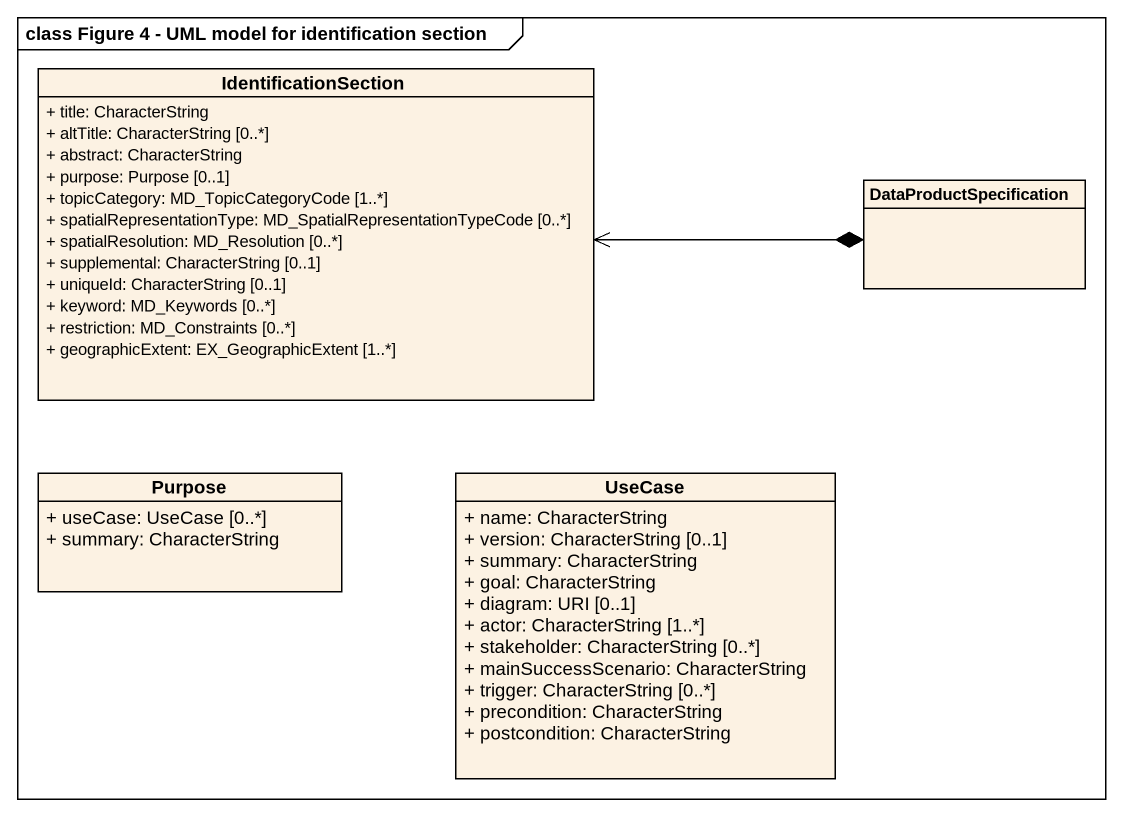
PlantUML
@startuml
mainframe class Figure 4 - UML model for identification section
hide circle
hide empty members
skinparam classAttributeIconSize 0
class IdentificationSection {
  + title: CharacterString
  + altTitle: CharacterString [0..*]
  + abstract: CharacterString
  + purpose: Purpose [0..1]
  + topicCategory: MD_TopicCategoryCode [1..*]
  + spatialRepresentationType: MD_SpatialRepresentationTypeCode [0..*]
  + spatialResolution: MD_Resolution [0..*]
  + supplemental: CharacterString [0..1]
  + uniqueId: CharacterString [0..1]
  + keyword: MD_Keywords [0..*]
  + restriction: MD_Constraints [0..*]
  + geographicExtent: EX_GeographicExtent [1..*]
}
class DataProductSpecification
class Purpose {
  + useCase: UseCase [0..*]
  + summary: CharacterString
}
class "UseCase" as UseCase_ {
  + name: CharacterString
  + version: CharacterString [0..1]
  + summary: CharacterString
  + goal: CharacterString
  + diagram: URI [0..1]
  + actor: CharacterString [1..*]
  + stakeholder: CharacterString [0..*]
  + mainSuccessScenario: CharacterString
  + trigger: CharacterString [0..*]
  + precondition: CharacterString
  + postcondition: CharacterString
}
DataProductSpecification *-left-> IdentificationSection
@enduml
